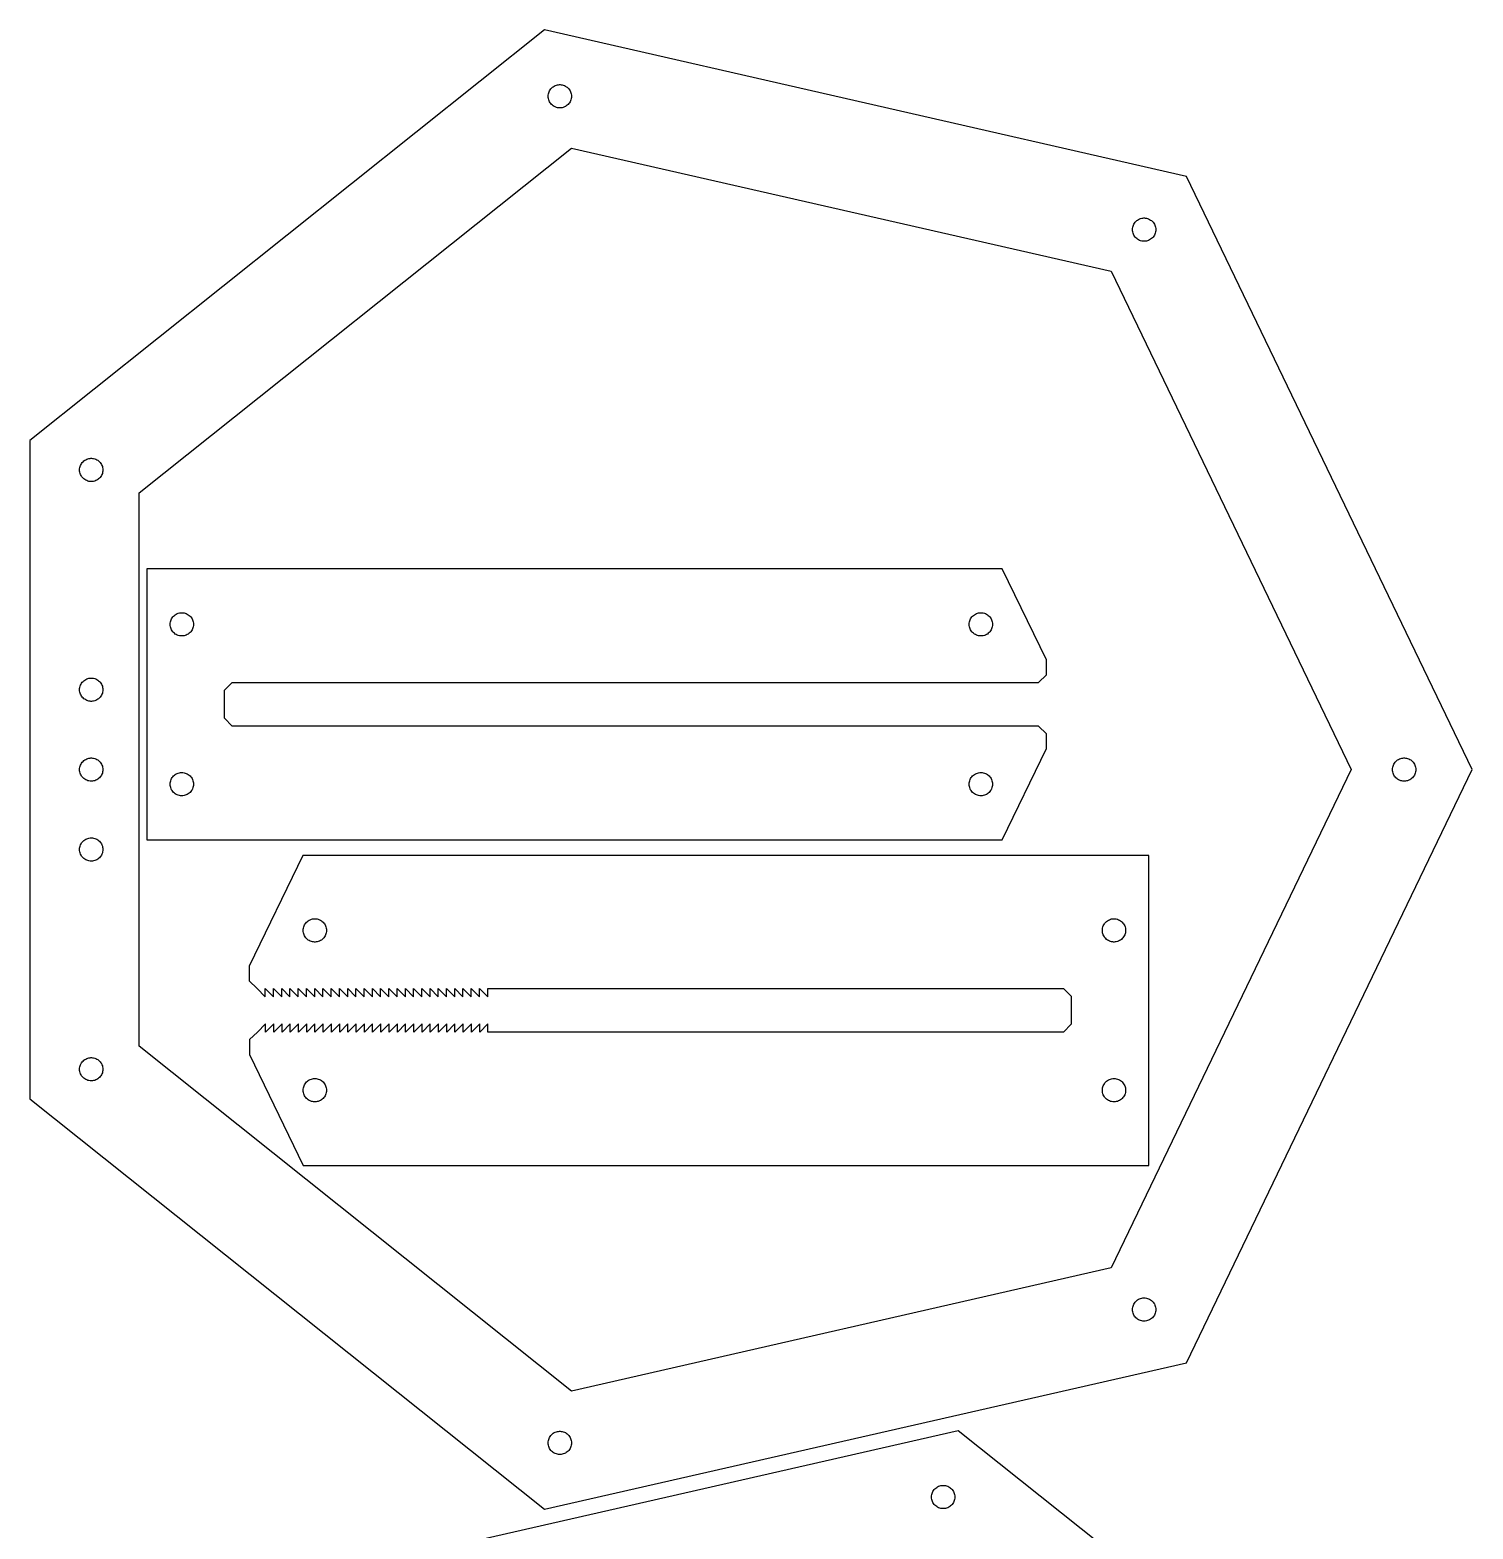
# Model space of a CAD drawing. Header units: millimetres. Extents: x -38 to 148, y -50 to 353.
# Drawn here: x -38.5 to 147.5, y 160.1 to 353.4 of the extents above; entities that cross this region are included whole.
import ezdxf

# ---------------------------------------------------------------- set-up
doc = ezdxf.new("R2010")
doc.units = ezdxf.units.MM
doc.header["$MEASUREMENT"] = 0
doc.layers.get('0').update_dxf_attribs({"lineweight": 0})

msp = doc.modelspace()

# ---------------------------------------------------------------- linework, layer by layer
at = {"color": 18, "lineweight": 25, "true_color": 0x000000}
for points in [[(110.59, 181.56), (147.42, 258.02), (110.59, 334.48), (27.85, 353.37), (-38.5, 300.46), (-38.5, 215.58), (27.85, 162.67), (110.59, 181.56)], [(28.3, 344.82), (28.3, 344.86), (28.31, 344.97), (28.33, 345.12), (28.37, 345.27), (28.42, 345.4), (28.48, 345.54), (28.56, 345.66), (28.65, 345.77), (28.74, 345.88), (28.85, 345.98), (28.96, 346.06), (29.09, 346.14), (29.22, 346.2), (29.36, 346.25), (29.5, 346.29), (29.65, 346.31), (29.76, 346.32), (29.8, 346.32), (29.84, 346.32), (29.96, 346.31), (30.11, 346.29), (30.25, 346.25), (30.39, 346.2), (30.52, 346.14), (30.64, 346.06), (30.76, 345.98), (30.86, 345.88), (30.96, 345.77), (31.05, 345.66), (31.12, 345.54), (31.18, 345.4), (31.23, 345.27), (31.27, 345.12), (31.29, 344.97), (31.3, 344.86), (31.3, 344.82), (31.3, 344.78), (31.29, 344.67), (31.27, 344.52), (31.23, 344.37), (31.18, 344.24), (31.12, 344.11), (31.05, 343.98), (30.96, 343.87), (30.86, 343.76), (30.76, 343.66), (30.64, 343.58), (30.52, 343.5), (30.39, 343.44), (30.25, 343.39), (30.11, 343.35), (29.96, 343.33), (29.84, 343.32), (29.8, 343.32), (29.76, 343.32), (29.65, 343.33), (29.5, 343.35), (29.36, 343.39), (29.22, 343.44), (29.09, 343.5), (28.96, 343.58), (28.85, 343.66), (28.74, 343.76), (28.65, 343.87), (28.56, 343.98), (28.48, 344.11), (28.42, 344.24), (28.37, 344.37), (28.33, 344.52), (28.31, 344.67), (28.3, 344.78), (28.3, 344.82)], [(-24.43, 222.36), (-24.43, 293.68), (31.33, 338.14), (100.86, 322.27), (131.8, 258.02), (100.86, 193.77), (31.33, 177.9), (-24.43, 222.36)], [(106.63, 327.63), (106.63, 327.59), (106.62, 327.48), (106.6, 327.33), (106.56, 327.18), (106.51, 327.05), (106.45, 326.91), (106.37, 326.79), (106.28, 326.68), (106.19, 326.57), (106.08, 326.47), (105.97, 326.39), (105.84, 326.31), (105.71, 326.25), (105.57, 326.2), (105.43, 326.16), (105.28, 326.14), (105.17, 326.13), (105.13, 326.13), (105.09, 326.13), (104.97, 326.14), (104.83, 326.16), (104.68, 326.2), (104.54, 326.25), (104.41, 326.31), (104.29, 326.39), (104.17, 326.47), (104.07, 326.57), (103.97, 326.68), (103.88, 326.79), (103.81, 326.91), (103.75, 327.05), (103.7, 327.18), (103.66, 327.33), (103.64, 327.48), (103.63, 327.59), (103.63, 327.63), (103.63, 327.67), (103.64, 327.78), (103.66, 327.93), (103.7, 328.08), (103.75, 328.21), (103.81, 328.35), (103.88, 328.47), (103.97, 328.58), (104.07, 328.69), (104.17, 328.79), (104.29, 328.87), (104.41, 328.95), (104.54, 329.01), (104.68, 329.06), (104.83, 329.1), (104.97, 329.12), (105.09, 329.13), (105.13, 329.13), (105.17, 329.13), (105.28, 329.12), (105.43, 329.1), (105.57, 329.06), (105.71, 329.01), (105.84, 328.95), (105.96, 328.87), (106.08, 328.79), (106.19, 328.69), (106.28, 328.58), (106.37, 328.47), (106.45, 328.35), (106.51, 328.21), (106.56, 328.08), (106.6, 327.93), (106.62, 327.78), (106.63, 327.67), (106.63, 327.63)], [(-32.1, 296.65), (-32.1, 296.69), (-32.1, 296.8), (-32.07, 296.95), (-32.04, 297.1), (-31.99, 297.23), (-31.92, 297.36), (-31.85, 297.49), (-31.76, 297.6), (-31.66, 297.71), (-31.56, 297.81), (-31.44, 297.89), (-31.32, 297.97), (-31.19, 298.03), (-31.05, 298.08), (-30.91, 298.12), (-30.76, 298.14), (-30.64, 298.15), (-30.6, 298.15), (-30.57, 298.15), (-30.45, 298.14), (-30.3, 298.12), (-30.16, 298.08), (-30.02, 298.03), (-29.89, 297.97), (-29.76, 297.89), (-29.65, 297.81), (-29.54, 297.71), (-29.45, 297.6), (-29.36, 297.49), (-29.28, 297.36), (-29.22, 297.23), (-29.17, 297.1), (-29.13, 296.95), (-29.11, 296.8), (-29.1, 296.69), (-29.1, 296.65), (-29.1, 296.61), (-29.11, 296.5), (-29.13, 296.35), (-29.17, 296.2), (-29.22, 296.06), (-29.28, 295.93), (-29.36, 295.81), (-29.45, 295.69), (-29.54, 295.59), (-29.65, 295.49), (-29.76, 295.41), (-29.89, 295.33), (-30.02, 295.27), (-30.16, 295.22), (-30.3, 295.18), (-30.45, 295.16), (-30.57, 295.15), (-30.6, 295.15), (-30.64, 295.15), (-30.76, 295.16), (-30.9, 295.18), (-31.05, 295.22), (-31.19, 295.27), (-31.32, 295.33), (-31.44, 295.41), (-31.56, 295.49), (-31.66, 295.59), (-31.76, 295.7), (-31.85, 295.81), (-31.92, 295.94), (-31.98, 296.07), (-32.04, 296.2), (-32.07, 296.35), (-32.1, 296.5), (-32.1, 296.61), (-32.1, 296.65)], [(-23.43, 265.19), (-23.43, 248.96), (86.83, 248.96), (92.55, 260.73), (92.54, 262.65), (91.53, 263.64), (-12.43, 263.64), (-13.42, 264.64), (-13.42, 268.24), (-12.43, 269.24), (91.53, 269.24), (92.54, 270.24), (92.54, 272.15), (86.83, 283.92), (86.83, 283.92), (86.83, 283.92), (86.81, 283.92), (86.79, 283.92), (86.75, 283.92), (86.71, 283.92), (86.65, 283.92), (86.59, 283.92), (86.51, 283.92), (86.43, 283.92), (86.34, 283.92), (86.24, 283.92), (86.13, 283.92), (86.01, 283.92), (85.88, 283.92), (85.74, 283.92), (85.59, 283.92), (85.44, 283.92), (85.27, 283.92), (85.1, 283.92), (84.92, 283.92), (84.73, 283.92), (84.53, 283.92), (84.32, 283.92), (84.11, 283.92), (83.88, 283.92), (83.65, 283.92), (83.41, 283.92), (83.16, 283.92), (82.91, 283.92), (82.64, 283.92), (82.37, 283.92), (82.09, 283.92), (81.81, 283.92), (81.51, 283.92), (81.21, 283.92), (80.9, 283.92), (80.59, 283.92), (80.26, 283.92), (79.93, 283.92), (79.6, 283.92), (79.25, 283.92), (78.9, 283.92), (78.54, 283.92), (78.18, 283.92), (77.81, 283.92), (77.43, 283.92), (77.05, 283.92), (76.66, 283.92), (76.26, 283.92), (75.86, 283.92), (75.45, 283.92), (75.03, 283.92), (74.61, 283.92), (74.18, 283.92), (73.75, 283.92), (73.31, 283.92), (72.87, 283.92), (72.42, 283.92), (71.96, 283.92), (71.5, 283.92), (71.03, 283.92), (70.56, 283.92), (70.08, 283.92), (69.6, 283.92), (69.12, 283.92), (68.62, 283.92), (68.13, 283.92), (67.63, 283.92), (67.12, 283.92), (66.61, 283.92), (66.09, 283.92), (65.57, 283.92), (65.05, 283.92), (64.52, 283.92), (63.99, 283.92), (63.45, 283.92), (62.91, 283.92), (62.36, 283.92), (61.81, 283.92), (61.26, 283.92), (60.7, 283.92), (60.14, 283.92), (59.58, 283.92), (59.01, 283.92), (58.44, 283.92), (57.86, 283.92), (57.28, 283.92), (56.7, 283.92), (56.12, 283.92), (55.53, 283.92), (54.94, 283.92), (54.35, 283.92), (53.75, 283.92), (53.15, 283.92), (52.55, 283.92), (51.94, 283.92), (51.34, 283.92), (50.73, 283.92), (50.12, 283.92), (49.5, 283.92), (48.89, 283.92), (48.27, 283.92), (47.65, 283.92), (47.02, 283.92), (46.4, 283.92), (45.77, 283.92), (45.15, 283.92), (44.52, 283.92), (43.89, 283.92), (43.25, 283.92), (42.62, 283.92), (41.98, 283.92), (41.35, 283.92), (40.71, 283.92), (40.07, 283.92), (39.43, 283.92), (38.79, 283.92), (38.15, 283.92), (37.51, 283.92), (36.86, 283.92), (36.22, 283.92), (35.57, 283.92), (34.93, 283.92), (34.28, 283.92), (33.64, 283.92), (32.99, 283.92), (32.35, 283.92), (31.7, 283.92), (31.05, 283.92), (30.41, 283.92), (29.76, 283.92), (29.12, 283.92), (28.47, 283.92), (27.83, 283.92), (27.18, 283.92), (26.54, 283.92), (25.9, 283.92), (25.25, 283.92), (24.61, 283.92), (23.97, 283.92), (23.33, 283.92), (22.69, 283.92), (22.05, 283.92), (21.42, 283.92), (20.78, 283.92), (20.15, 283.92), (19.52, 283.92), (18.88, 283.92), (18.26, 283.92), (17.63, 283.92), (17, 283.92), (16.38, 283.92), (15.75, 283.92), (15.13, 283.92), (14.52, 283.92), (13.9, 283.92), (13.29, 283.92), (12.67, 283.92), (12.06, 283.92), (11.46, 283.92), (10.85, 283.92), (10.25, 283.92), (9.65, 283.92), (9.06, 283.92), (8.46, 283.92), (7.87, 283.92), (7.28, 283.92), (6.7, 283.92), (6.12, 283.92), (5.54, 283.92), (4.97, 283.92), (4.39, 283.92), (3.83, 283.92), (3.26, 283.92), (2.7, 283.92), (2.14, 283.92), (1.59, 283.92), (1.04, 283.92), (0.5, 283.92), (-0.05, 283.92), (-0.58, 283.92), (-1.12, 283.92), (-1.65, 283.92), (-2.17, 283.92), (-2.69, 283.92), (-3.21, 283.92), (-3.72, 283.92), (-4.22, 283.92), (-4.73, 283.92), (-5.22, 283.92), (-5.71, 283.92), (-6.2, 283.92), (-6.68, 283.92), (-7.16, 283.92), (-7.63, 283.92), (-8.1, 283.92), (-8.56, 283.92), (-9.02, 283.92), (-9.47, 283.92), (-9.91, 283.92), (-10.35, 283.92), (-10.78, 283.92), (-11.21, 283.92), (-11.63, 283.92), (-12.05, 283.92), (-12.45, 283.92), (-12.86, 283.92), (-13.25, 283.92), (-13.64, 283.92), (-14.03, 283.92), (-14.41, 283.92), (-14.78, 283.92), (-15.14, 283.92), (-15.5, 283.92), (-15.85, 283.92), (-16.2, 283.92), (-16.53, 283.92), (-16.86, 283.92), (-17.19, 283.92), (-17.5, 283.92), (-17.81, 283.92), (-18.11, 283.92), (-18.41, 283.92), (-18.69, 283.92), (-18.97, 283.92), (-19.24, 283.92), (-19.51, 283.92), (-19.76, 283.92), (-20.01, 283.92), (-20.25, 283.92), (-20.48, 283.92), (-20.7, 283.92), (-20.92, 283.92), (-21.13, 283.92), (-21.33, 283.92), (-21.52, 283.92), (-21.7, 283.92), (-21.87, 283.92), (-22.04, 283.92), (-22.19, 283.92), (-22.34, 283.92), (-22.48, 283.92), (-22.61, 283.92), (-22.73, 283.92), (-22.84, 283.92), (-22.94, 283.92), (-23.03, 283.92), (-23.11, 283.92), (-23.19, 283.92), (-23.25, 283.92), (-23.31, 283.92), (-23.35, 283.92), (-23.38, 283.92), (-23.41, 283.92), (-23.42, 283.92), (-23.43, 283.92), (-23.43, 283.92), (-23.43, 265.19)], [(-17.43, 276.75), (-17.43, 276.71), (-17.44, 276.59), (-17.46, 276.44), (-17.5, 276.3), (-17.55, 276.16), (-17.61, 276.03), (-17.69, 275.91), (-17.77, 275.79), (-17.87, 275.69), (-17.98, 275.59), (-18.09, 275.5), (-18.22, 275.43), (-18.35, 275.37), (-18.49, 275.32), (-18.63, 275.28), (-18.78, 275.26), (-18.89, 275.25), (-18.93, 275.25), (-18.97, 275.25), (-19.09, 275.26), (-19.23, 275.28), (-19.38, 275.32), (-19.52, 275.37), (-19.65, 275.43), (-19.77, 275.5), (-19.89, 275.59), (-19.99, 275.69), (-20.09, 275.79), (-20.18, 275.91), (-20.25, 276.03), (-20.31, 276.16), (-20.36, 276.3), (-20.4, 276.44), (-20.42, 276.59), (-20.43, 276.71), (-20.43, 276.75), (-20.43, 276.79), (-20.42, 276.9), (-20.4, 277.05), (-20.36, 277.19), (-20.31, 277.33), (-20.25, 277.46), (-20.18, 277.59), (-20.09, 277.7), (-19.99, 277.81), (-19.89, 277.9), (-19.77, 277.99), (-19.65, 278.07), (-19.52, 278.13), (-19.38, 278.18), (-19.23, 278.22), (-19.09, 278.24), (-18.97, 278.25), (-18.93, 278.25), (-18.89, 278.25), (-18.78, 278.24), (-18.63, 278.22), (-18.49, 278.18), (-18.35, 278.13), (-18.22, 278.07), (-18.09, 277.99), (-17.98, 277.9), (-17.87, 277.81), (-17.78, 277.7), (-17.69, 277.59), (-17.61, 277.46), (-17.55, 277.33), (-17.5, 277.19), (-17.46, 277.05), (-17.44, 276.9), (-17.43, 276.79), (-17.43, 276.75)], [(85.58, 276.75), (85.58, 276.71), (85.57, 276.59), (85.55, 276.44), (85.51, 276.3), (85.46, 276.16), (85.4, 276.03), (85.33, 275.91), (85.24, 275.79), (85.14, 275.69), (85.04, 275.59), (84.92, 275.5), (84.8, 275.43), (84.67, 275.37), (84.53, 275.32), (84.39, 275.28), (84.24, 275.26), (84.12, 275.25), (84.08, 275.25), (84.04, 275.25), (83.93, 275.26), (83.78, 275.28), (83.64, 275.32), (83.5, 275.37), (83.37, 275.43), (83.24, 275.5), (83.13, 275.59), (83.02, 275.69), (82.93, 275.79), (82.84, 275.91), (82.76, 276.03), (82.7, 276.16), (82.65, 276.3), (82.61, 276.44), (82.59, 276.59), (82.58, 276.71), (82.58, 276.75), (82.58, 276.79), (82.59, 276.9), (82.61, 277.05), (82.65, 277.19), (82.7, 277.33), (82.76, 277.46), (82.84, 277.59), (82.93, 277.7), (83.02, 277.81), (83.13, 277.9), (83.24, 277.99), (83.37, 278.07), (83.5, 278.13), (83.64, 278.18), (83.78, 278.22), (83.93, 278.24), (84.04, 278.25), (84.08, 278.25), (84.12, 278.25), (84.24, 278.24), (84.39, 278.22), (84.53, 278.18), (84.67, 278.13), (84.8, 278.07), (84.92, 277.99), (85.04, 277.9), (85.14, 277.81), (85.24, 277.7), (85.33, 277.59), (85.4, 277.46), (85.46, 277.33), (85.51, 277.19), (85.55, 277.05), (85.57, 276.9), (85.58, 276.79), (85.58, 276.75)], [(-32.1, 268.32), (-32.1, 268.36), (-32.1, 268.47), (-32.07, 268.62), (-32.04, 268.77), (-31.99, 268.9), (-31.92, 269.04), (-31.85, 269.16), (-31.76, 269.28), (-31.66, 269.38), (-31.56, 269.48), (-31.44, 269.56), (-31.32, 269.64), (-31.19, 269.7), (-31.05, 269.75), (-30.91, 269.79), (-30.76, 269.81), (-30.64, 269.82), (-30.6, 269.82), (-30.57, 269.82), (-30.45, 269.81), (-30.3, 269.79), (-30.16, 269.75), (-30.02, 269.7), (-29.89, 269.64), (-29.76, 269.56), (-29.65, 269.48), (-29.54, 269.38), (-29.45, 269.28), (-29.36, 269.16), (-29.28, 269.04), (-29.22, 268.9), (-29.17, 268.77), (-29.13, 268.62), (-29.11, 268.47), (-29.1, 268.36), (-29.1, 268.32), (-29.1, 268.28), (-29.11, 268.17), (-29.13, 268.02), (-29.17, 267.88), (-29.22, 267.74), (-29.28, 267.61), (-29.36, 267.48), (-29.45, 267.37), (-29.54, 267.26), (-29.65, 267.16), (-29.76, 267.08), (-29.89, 267), (-30.02, 266.94), (-30.16, 266.89), (-30.3, 266.85), (-30.45, 266.83), (-30.57, 266.82), (-30.6, 266.82), (-30.64, 266.82), (-30.76, 266.83), (-30.9, 266.85), (-31.05, 266.89), (-31.19, 266.94), (-31.32, 267), (-31.44, 267.08), (-31.56, 267.16), (-31.66, 267.26), (-31.76, 267.37), (-31.85, 267.48), (-31.92, 267.61), (-31.98, 267.74), (-32.04, 267.88), (-32.07, 268.02), (-32.1, 268.17), (-32.1, 268.28), (-32.1, 268.32)], [(-32.1, 258.02), (-32.1, 258.06), (-32.1, 258.17), (-32.07, 258.32), (-32.04, 258.47), (-31.99, 258.6), (-31.92, 258.73), (-31.85, 258.86), (-31.76, 258.97), (-31.66, 259.08), (-31.56, 259.18), (-31.44, 259.26), (-31.32, 259.34), (-31.19, 259.4), (-31.05, 259.45), (-30.91, 259.49), (-30.76, 259.51), (-30.64, 259.52), (-30.6, 259.52), (-30.57, 259.52), (-30.45, 259.51), (-30.3, 259.49), (-30.16, 259.45), (-30.02, 259.4), (-29.89, 259.34), (-29.76, 259.26), (-29.65, 259.18), (-29.54, 259.08), (-29.45, 258.97), (-29.36, 258.86), (-29.28, 258.73), (-29.22, 258.6), (-29.17, 258.47), (-29.13, 258.32), (-29.11, 258.17), (-29.1, 258.06), (-29.1, 258.02), (-29.1, 257.98), (-29.11, 257.87), (-29.13, 257.72), (-29.17, 257.57), (-29.22, 257.44), (-29.28, 257.3), (-29.36, 257.18), (-29.45, 257.07), (-29.54, 256.96), (-29.65, 256.86), (-29.76, 256.78), (-29.89, 256.7), (-30.02, 256.64), (-30.16, 256.59), (-30.3, 256.55), (-30.45, 256.53), (-30.57, 256.52), (-30.6, 256.52), (-30.64, 256.52), (-30.76, 256.53), (-30.9, 256.55), (-31.05, 256.59), (-31.19, 256.64), (-31.32, 256.7), (-31.44, 256.78), (-31.56, 256.86), (-31.66, 256.96), (-31.76, 257.07), (-31.85, 257.18), (-31.92, 257.3), (-31.98, 257.44), (-32.04, 257.57), (-32.07, 257.72), (-32.1, 257.87), (-32.1, 257.98), (-32.1, 258.02)], [(140.15, 258.02), (140.15, 257.98), (140.14, 257.87), (140.12, 257.72), (140.08, 257.57), (140.03, 257.44), (139.97, 257.3), (139.89, 257.18), (139.81, 257.07), (139.71, 256.96), (139.6, 256.86), (139.49, 256.78), (139.36, 256.7), (139.23, 256.64), (139.09, 256.59), (138.95, 256.55), (138.8, 256.53), (138.69, 256.52), (138.65, 256.52), (138.61, 256.52), (138.49, 256.53), (138.35, 256.55), (138.2, 256.59), (138.06, 256.64), (137.93, 256.7), (137.81, 256.78), (137.69, 256.86), (137.59, 256.96), (137.49, 257.07), (137.41, 257.18), (137.33, 257.3), (137.27, 257.44), (137.22, 257.57), (137.18, 257.72), (137.16, 257.87), (137.15, 257.98), (137.15, 258.02), (137.15, 258.06), (137.16, 258.17), (137.18, 258.32), (137.22, 258.47), (137.27, 258.6), (137.33, 258.73), (137.41, 258.86), (137.49, 258.97), (137.59, 259.08), (137.69, 259.18), (137.81, 259.26), (137.93, 259.34), (138.06, 259.4), (138.2, 259.45), (138.35, 259.49), (138.49, 259.51), (138.61, 259.52), (138.65, 259.52), (138.69, 259.52), (138.8, 259.51), (138.95, 259.49), (139.09, 259.45), (139.23, 259.4), (139.36, 259.34), (139.49, 259.26), (139.6, 259.18), (139.71, 259.08), (139.8, 258.97), (139.89, 258.86), (139.97, 258.73), (140.03, 258.6), (140.08, 258.47), (140.12, 258.32), (140.14, 258.17), (140.15, 258.06), (140.15, 258.02)], [(-17.43, 256.14), (-17.43, 256.11), (-17.44, 255.99), (-17.46, 255.84), (-17.5, 255.7), (-17.55, 255.56), (-17.61, 255.43), (-17.69, 255.31), (-17.77, 255.19), (-17.87, 255.08), (-17.98, 254.99), (-18.09, 254.9), (-18.22, 254.83), (-18.35, 254.76), (-18.49, 254.71), (-18.63, 254.68), (-18.78, 254.65), (-18.89, 254.65), (-18.93, 254.65), (-18.97, 254.65), (-19.09, 254.65), (-19.23, 254.68), (-19.38, 254.71), (-19.52, 254.76), (-19.65, 254.83), (-19.77, 254.9), (-19.89, 254.99), (-19.99, 255.08), (-20.09, 255.19), (-20.18, 255.31), (-20.25, 255.43), (-20.31, 255.56), (-20.36, 255.7), (-20.4, 255.84), (-20.42, 255.99), (-20.43, 256.11), (-20.43, 256.14), (-20.43, 256.18), (-20.42, 256.3), (-20.4, 256.45), (-20.36, 256.59), (-20.31, 256.73), (-20.25, 256.86), (-20.18, 256.98), (-20.09, 257.1), (-19.99, 257.21), (-19.89, 257.3), (-19.77, 257.39), (-19.65, 257.46), (-19.52, 257.53), (-19.38, 257.58), (-19.23, 257.61), (-19.09, 257.64), (-18.97, 257.64), (-18.93, 257.64), (-18.89, 257.64), (-18.78, 257.64), (-18.63, 257.61), (-18.49, 257.58), (-18.35, 257.53), (-18.22, 257.46), (-18.09, 257.39), (-17.98, 257.3), (-17.87, 257.21), (-17.78, 257.1), (-17.69, 256.98), (-17.61, 256.86), (-17.55, 256.73), (-17.5, 256.59), (-17.46, 256.45), (-17.44, 256.3), (-17.43, 256.18), (-17.43, 256.14)], [(85.58, 256.14), (85.58, 256.11), (85.57, 255.99), (85.55, 255.84), (85.51, 255.7), (85.46, 255.56), (85.4, 255.43), (85.33, 255.31), (85.24, 255.19), (85.14, 255.08), (85.04, 254.99), (84.92, 254.9), (84.8, 254.83), (84.67, 254.76), (84.53, 254.71), (84.39, 254.68), (84.24, 254.65), (84.12, 254.65), (84.08, 254.65), (84.04, 254.65), (83.93, 254.65), (83.78, 254.68), (83.64, 254.71), (83.5, 254.76), (83.37, 254.83), (83.24, 254.9), (83.13, 254.99), (83.02, 255.08), (82.93, 255.19), (82.84, 255.31), (82.76, 255.43), (82.7, 255.56), (82.65, 255.7), (82.61, 255.84), (82.59, 255.99), (82.58, 256.11), (82.58, 256.14), (82.58, 256.18), (82.59, 256.3), (82.61, 256.45), (82.65, 256.59), (82.7, 256.73), (82.76, 256.86), (82.84, 256.98), (82.93, 257.1), (83.02, 257.21), (83.13, 257.3), (83.24, 257.39), (83.37, 257.46), (83.5, 257.53), (83.64, 257.58), (83.78, 257.61), (83.93, 257.64), (84.04, 257.64), (84.08, 257.64), (84.12, 257.64), (84.24, 257.64), (84.39, 257.61), (84.53, 257.58), (84.67, 257.53), (84.8, 257.46), (84.92, 257.39), (85.04, 257.3), (85.14, 257.21), (85.24, 257.1), (85.33, 256.98), (85.4, 256.86), (85.46, 256.73), (85.51, 256.59), (85.55, 256.45), (85.57, 256.3), (85.58, 256.18), (85.58, 256.14)], [(-32.1, 247.72), (-32.1, 247.76), (-32.1, 247.87), (-32.07, 248.02), (-32.04, 248.17), (-31.99, 248.3), (-31.92, 248.43), (-31.85, 248.56), (-31.76, 248.67), (-31.66, 248.78), (-31.56, 248.88), (-31.44, 248.96), (-31.32, 249.04), (-31.19, 249.1), (-31.05, 249.15), (-30.91, 249.19), (-30.76, 249.21), (-30.64, 249.22), (-30.6, 249.22), (-30.57, 249.22), (-30.45, 249.21), (-30.3, 249.19), (-30.16, 249.15), (-30.02, 249.1), (-29.89, 249.04), (-29.76, 248.96), (-29.65, 248.88), (-29.54, 248.78), (-29.45, 248.67), (-29.36, 248.56), (-29.28, 248.43), (-29.22, 248.3), (-29.17, 248.17), (-29.13, 248.02), (-29.11, 247.87), (-29.1, 247.76), (-29.1, 247.72), (-29.1, 247.68), (-29.11, 247.57), (-29.13, 247.42), (-29.17, 247.27), (-29.22, 247.13), (-29.28, 247), (-29.36, 246.88), (-29.45, 246.76), (-29.54, 246.66), (-29.65, 246.56), (-29.76, 246.47), (-29.89, 246.4), (-30.02, 246.34), (-30.16, 246.29), (-30.3, 246.25), (-30.45, 246.23), (-30.57, 246.22), (-30.6, 246.22), (-30.64, 246.22), (-30.76, 246.23), (-30.9, 246.25), (-31.05, 246.29), (-31.19, 246.34), (-31.32, 246.4), (-31.44, 246.47), (-31.56, 246.56), (-31.66, 246.66), (-31.76, 246.76), (-31.85, 246.88), (-31.92, 247), (-31.98, 247.13), (-32.04, 247.27), (-32.07, 247.42), (-32.1, 247.57), (-32.1, 247.68), (-32.1, 247.72)], [(105.73, 206.99), (105.73, 246.96), (-3.32, 246.96), (-10.24, 232.7), (-10.23, 230.79), (-9.22, 229.79), (-8.16, 228.73), (-8.16, 229.79), (-7.1, 228.73), (-7.1, 229.79), (-6.04, 228.73), (-6.04, 229.79), (-4.98, 228.73), (-4.98, 229.79), (-3.91, 228.73), (-3.91, 229.79), (-2.85, 228.73), (-2.85, 229.79), (-1.79, 228.73), (-1.79, 229.79), (-0.73, 228.73), (-0.73, 229.79), (0.33, 228.73), (0.33, 229.79), (1.39, 228.73), (1.39, 229.79), (2.46, 228.73), (2.46, 229.79), (3.52, 228.73), (3.52, 229.79), (4.58, 228.73), (4.58, 229.79), (5.64, 228.73), (5.64, 229.79), (6.7, 228.73), (6.7, 229.79), (7.77, 228.73), (7.77, 229.79), (8.83, 228.73), (8.83, 229.79), (9.89, 228.73), (9.89, 229.79), (10.95, 228.73), (10.95, 229.79), (12.01, 228.73), (12.01, 229.79), (13.07, 228.73), (13.07, 229.79), (14.14, 228.73), (14.14, 229.79), (15.2, 228.73), (15.2, 229.79), (16.26, 228.73), (16.26, 229.79), (17.32, 228.73), (17.32, 229.79), (18.38, 228.73), (18.38, 229.79), (19.45, 228.73), (19.45, 229.79), (20.51, 228.73), (20.51, 229.79), (94.73, 229.79), (95.73, 228.79), (95.73, 225.19), (94.73, 224.19), (20.54, 224.19), (20.54, 225.25), (19.48, 224.19), (19.48, 225.25), (18.42, 224.19), (18.42, 225.25), (17.35, 224.19), (17.35, 225.25), (16.29, 224.19), (16.29, 225.25), (15.23, 224.19), (15.23, 225.25), (14.17, 224.19), (14.17, 225.25), (13.11, 224.19), (13.11, 225.25), (12.04, 224.19), (12.04, 225.25), (10.98, 224.19), (10.98, 225.25), (9.92, 224.19), (9.92, 225.25), (8.86, 224.19), (8.86, 225.25), (7.8, 224.19), (7.8, 225.25), (6.74, 224.19), (6.74, 225.25), (5.67, 224.19), (5.67, 225.25), (4.61, 224.19), (4.61, 225.25), (3.55, 224.19), (3.55, 225.25), (2.49, 224.19), (2.49, 225.25), (1.43, 224.19), (1.43, 225.25), (0.36, 224.19), (0.36, 225.25), (-0.7, 224.19), (-0.7, 225.25), (-1.76, 224.19), (-1.76, 225.25), (-2.82, 224.19), (-2.82, 225.25), (-3.88, 224.19), (-3.88, 225.25), (-4.95, 224.19), (-4.95, 225.25), (-6.01, 224.19), (-6.01, 225.25), (-7.07, 224.19), (-7.07, 225.25), (-8.13, 224.19), (-8.13, 225.25), (-9.19, 224.19), (-10.18, 223.21), (-10.18, 221.28), (-3.29, 206.97), (105.73, 206.97), (105.73, 206.99)], [(-3.28, 237.29), (-3.28, 237.33), (-3.27, 237.44), (-3.25, 237.59), (-3.21, 237.73), (-3.16, 237.87), (-3.1, 238), (-3.02, 238.13), (-2.93, 238.24), (-2.84, 238.35), (-2.73, 238.45), (-2.62, 238.53), (-2.49, 238.61), (-2.36, 238.67), (-2.22, 238.72), (-2.08, 238.76), (-1.93, 238.78), (-1.82, 238.79), (-1.78, 238.79), (-1.74, 238.79), (-1.62, 238.78), (-1.47, 238.76), (-1.33, 238.72), (-1.19, 238.67), (-1.06, 238.61), (-0.94, 238.53), (-0.82, 238.45), (-0.72, 238.35), (-0.62, 238.24), (-0.53, 238.13), (-0.46, 238), (-0.4, 237.87), (-0.35, 237.73), (-0.31, 237.59), (-0.29, 237.44), (-0.28, 237.33), (-0.28, 237.29), (-0.28, 237.25), (-0.29, 237.14), (-0.31, 236.99), (-0.35, 236.84), (-0.4, 236.71), (-0.46, 236.57), (-0.53, 236.45), (-0.62, 236.33), (-0.72, 236.23), (-0.82, 236.13), (-0.94, 236.05), (-1.06, 235.97), (-1.19, 235.91), (-1.33, 235.86), (-1.47, 235.82), (-1.62, 235.8), (-1.74, 235.79), (-1.78, 235.79), (-1.82, 235.79), (-1.93, 235.8), (-2.08, 235.82), (-2.22, 235.86), (-2.36, 235.91), (-2.49, 235.97), (-2.62, 236.05), (-2.73, 236.13), (-2.84, 236.23), (-2.93, 236.33), (-3.02, 236.45), (-3.1, 236.57), (-3.16, 236.71), (-3.21, 236.84), (-3.25, 236.99), (-3.27, 237.14), (-3.28, 237.25), (-3.28, 237.29)], [(99.74, 237.29), (99.74, 237.33), (99.75, 237.44), (99.77, 237.59), (99.81, 237.73), (99.86, 237.87), (99.92, 238), (100, 238.13), (100.08, 238.24), (100.18, 238.35), (100.29, 238.45), (100.4, 238.53), (100.53, 238.61), (100.66, 238.67), (100.8, 238.72), (100.94, 238.76), (101.09, 238.78), (101.2, 238.79), (101.24, 238.79), (101.28, 238.79), (101.39, 238.78), (101.54, 238.76), (101.69, 238.72), (101.83, 238.67), (101.96, 238.61), (102.08, 238.53), (102.2, 238.45), (102.3, 238.35), (102.4, 238.24), (102.48, 238.13), (102.56, 238), (102.62, 237.87), (102.67, 237.73), (102.71, 237.59), (102.73, 237.44), (102.74, 237.33), (102.74, 237.29), (102.74, 237.25), (102.73, 237.14), (102.71, 236.99), (102.67, 236.84), (102.62, 236.71), (102.56, 236.57), (102.48, 236.45), (102.4, 236.33), (102.3, 236.23), (102.2, 236.13), (102.08, 236.05), (101.96, 235.97), (101.83, 235.91), (101.69, 235.86), (101.54, 235.82), (101.39, 235.8), (101.28, 235.79), (101.24, 235.79), (101.2, 235.79), (101.09, 235.8), (100.94, 235.82), (100.8, 235.86), (100.66, 235.91), (100.53, 235.97), (100.4, 236.05), (100.29, 236.13), (100.18, 236.23), (100.08, 236.33), (100, 236.45), (99.92, 236.57), (99.86, 236.71), (99.81, 236.84), (99.77, 236.99), (99.75, 237.14), (99.74, 237.25), (99.74, 237.29)], [(-32.1, 219.39), (-32.1, 219.43), (-32.1, 219.54), (-32.07, 219.69), (-32.04, 219.84), (-31.99, 219.97), (-31.92, 220.11), (-31.85, 220.23), (-31.76, 220.34), (-31.66, 220.45), (-31.56, 220.55), (-31.44, 220.63), (-31.32, 220.71), (-31.19, 220.77), (-31.05, 220.82), (-30.91, 220.86), (-30.76, 220.88), (-30.64, 220.89), (-30.6, 220.89), (-30.57, 220.89), (-30.45, 220.88), (-30.3, 220.86), (-30.16, 220.82), (-30.02, 220.77), (-29.89, 220.71), (-29.76, 220.63), (-29.65, 220.55), (-29.54, 220.45), (-29.45, 220.34), (-29.36, 220.23), (-29.28, 220.11), (-29.22, 219.97), (-29.17, 219.84), (-29.13, 219.69), (-29.11, 219.54), (-29.1, 219.43), (-29.1, 219.39), (-29.1, 219.35), (-29.11, 219.24), (-29.13, 219.09), (-29.17, 218.94), (-29.22, 218.81), (-29.28, 218.68), (-29.36, 218.55), (-29.45, 218.44), (-29.54, 218.33), (-29.65, 218.23), (-29.76, 218.15), (-29.89, 218.07), (-30.02, 218.01), (-30.16, 217.96), (-30.3, 217.92), (-30.45, 217.9), (-30.57, 217.89), (-30.6, 217.89), (-30.64, 217.89), (-30.76, 217.9), (-30.9, 217.92), (-31.05, 217.96), (-31.19, 218.01), (-31.32, 218.07), (-31.44, 218.15), (-31.56, 218.23), (-31.66, 218.33), (-31.76, 218.44), (-31.85, 218.55), (-31.92, 218.68), (-31.98, 218.81), (-32.04, 218.94), (-32.07, 219.09), (-32.1, 219.24), (-32.1, 219.35), (-32.1, 219.39)], [(-3.28, 216.69), (-3.28, 216.73), (-3.27, 216.84), (-3.25, 216.99), (-3.21, 217.13), (-3.16, 217.27), (-3.1, 217.4), (-3.02, 217.53), (-2.93, 217.64), (-2.84, 217.75), (-2.73, 217.84), (-2.62, 217.93), (-2.49, 218.01), (-2.36, 218.07), (-2.22, 218.12), (-2.08, 218.16), (-1.93, 218.18), (-1.82, 218.19), (-1.78, 218.19), (-1.74, 218.19), (-1.62, 218.18), (-1.47, 218.16), (-1.33, 218.12), (-1.19, 218.07), (-1.06, 218.01), (-0.94, 217.93), (-0.82, 217.84), (-0.72, 217.75), (-0.62, 217.64), (-0.53, 217.53), (-0.46, 217.4), (-0.4, 217.27), (-0.35, 217.13), (-0.31, 216.99), (-0.29, 216.84), (-0.28, 216.73), (-0.28, 216.69), (-0.28, 216.65), (-0.29, 216.53), (-0.31, 216.38), (-0.35, 216.24), (-0.4, 216.1), (-0.46, 215.97), (-0.53, 215.85), (-0.62, 215.73), (-0.72, 215.63), (-0.82, 215.53), (-0.94, 215.44), (-1.06, 215.37), (-1.19, 215.31), (-1.33, 215.25), (-1.47, 215.22), (-1.62, 215.19), (-1.74, 215.19), (-1.78, 215.19), (-1.82, 215.19), (-1.93, 215.19), (-2.08, 215.22), (-2.22, 215.25), (-2.36, 215.31), (-2.49, 215.37), (-2.62, 215.44), (-2.73, 215.53), (-2.84, 215.63), (-2.93, 215.73), (-3.02, 215.85), (-3.1, 215.97), (-3.16, 216.1), (-3.21, 216.24), (-3.25, 216.38), (-3.27, 216.53), (-3.28, 216.65), (-3.28, 216.69)], [(99.74, 216.69), (99.74, 216.73), (99.75, 216.84), (99.77, 216.99), (99.81, 217.13), (99.86, 217.27), (99.92, 217.4), (100, 217.53), (100.08, 217.64), (100.18, 217.75), (100.29, 217.84), (100.4, 217.93), (100.53, 218.01), (100.66, 218.07), (100.8, 218.12), (100.94, 218.16), (101.09, 218.18), (101.2, 218.19), (101.24, 218.19), (101.28, 218.19), (101.39, 218.18), (101.54, 218.16), (101.69, 218.12), (101.83, 218.07), (101.96, 218.01), (102.08, 217.93), (102.2, 217.84), (102.3, 217.75), (102.4, 217.64), (102.48, 217.53), (102.56, 217.4), (102.62, 217.27), (102.67, 217.13), (102.71, 216.99), (102.73, 216.84), (102.74, 216.73), (102.74, 216.69), (102.74, 216.65), (102.73, 216.53), (102.71, 216.38), (102.67, 216.24), (102.62, 216.1), (102.56, 215.97), (102.48, 215.85), (102.4, 215.73), (102.3, 215.63), (102.2, 215.53), (102.08, 215.44), (101.96, 215.37), (101.83, 215.31), (101.69, 215.25), (101.54, 215.22), (101.39, 215.19), (101.28, 215.19), (101.24, 215.19), (101.2, 215.19), (101.09, 215.19), (100.94, 215.22), (100.8, 215.25), (100.66, 215.31), (100.53, 215.37), (100.4, 215.44), (100.29, 215.53), (100.18, 215.63), (100.08, 215.73), (100, 215.85), (99.92, 215.97), (99.86, 216.1), (99.81, 216.24), (99.77, 216.38), (99.75, 216.53), (99.74, 216.65), (99.74, 216.69)], [(106.63, 188.41), (106.63, 188.37), (106.62, 188.26), (106.6, 188.11), (106.56, 187.96), (106.51, 187.83), (106.45, 187.7), (106.37, 187.57), (106.28, 187.46), (106.19, 187.35), (106.08, 187.25), (105.97, 187.17), (105.84, 187.09), (105.71, 187.03), (105.57, 186.98), (105.43, 186.94), (105.28, 186.92), (105.17, 186.91), (105.13, 186.91), (105.09, 186.91), (104.97, 186.92), (104.83, 186.94), (104.68, 186.98), (104.54, 187.03), (104.41, 187.09), (104.29, 187.17), (104.17, 187.25), (104.07, 187.35), (103.97, 187.46), (103.88, 187.57), (103.81, 187.7), (103.75, 187.83), (103.7, 187.96), (103.66, 188.11), (103.64, 188.26), (103.63, 188.37), (103.63, 188.41), (103.63, 188.45), (103.64, 188.56), (103.66, 188.71), (103.7, 188.86), (103.75, 188.99), (103.81, 189.12), (103.88, 189.25), (103.97, 189.36), (104.07, 189.47), (104.17, 189.57), (104.29, 189.65), (104.41, 189.73), (104.54, 189.79), (104.68, 189.84), (104.83, 189.88), (104.97, 189.9), (105.09, 189.91), (105.13, 189.91), (105.17, 189.91), (105.28, 189.9), (105.43, 189.88), (105.57, 189.84), (105.71, 189.79), (105.84, 189.73), (105.96, 189.65), (106.08, 189.57), (106.19, 189.47), (106.28, 189.37), (106.37, 189.25), (106.45, 189.13), (106.51, 188.99), (106.56, 188.86), (106.6, 188.71), (106.62, 188.56), (106.63, 188.45), (106.63, 188.41)], [(-1.57, 153.91), (-38.39, 77.44), (-1.57, 0.98), (81.17, -17.91), (147.53, 35.01), (147.53, 119.88), (81.17, 172.79), (-1.57, 153.91)], [(28.3, 171.22), (28.3, 171.26), (28.31, 171.37), (28.33, 171.52), (28.37, 171.67), (28.42, 171.8), (28.48, 171.93), (28.56, 172.06), (28.65, 172.17), (28.74, 172.28), (28.85, 172.38), (28.96, 172.46), (29.09, 172.54), (29.22, 172.6), (29.36, 172.65), (29.5, 172.69), (29.65, 172.71), (29.76, 172.72), (29.8, 172.72), (29.84, 172.72), (29.96, 172.71), (30.11, 172.69), (30.25, 172.65), (30.39, 172.6), (30.52, 172.54), (30.64, 172.46), (30.76, 172.38), (30.86, 172.28), (30.96, 172.17), (31.05, 172.06), (31.12, 171.93), (31.18, 171.8), (31.23, 171.67), (31.27, 171.52), (31.29, 171.37), (31.3, 171.26), (31.3, 171.22), (31.3, 171.18), (31.29, 171.07), (31.27, 170.92), (31.23, 170.77), (31.18, 170.63), (31.12, 170.5), (31.05, 170.38), (30.96, 170.26), (30.86, 170.16), (30.76, 170.06), (30.64, 169.98), (30.52, 169.9), (30.39, 169.84), (30.25, 169.79), (30.11, 169.75), (29.96, 169.73), (29.84, 169.72), (29.8, 169.72), (29.76, 169.72), (29.65, 169.73), (29.5, 169.75), (29.36, 169.79), (29.22, 169.84), (29.09, 169.9), (28.96, 169.98), (28.85, 170.06), (28.74, 170.16), (28.65, 170.26), (28.56, 170.38), (28.48, 170.5), (28.42, 170.63), (28.37, 170.77), (28.33, 170.92), (28.31, 171.07), (28.3, 171.18), (28.3, 171.22)], [(80.72, 164.25), (80.72, 164.21), (80.72, 164.09), (80.69, 163.94), (80.66, 163.8), (80.61, 163.66), (80.54, 163.53), (80.47, 163.41), (80.38, 163.29), (80.28, 163.19), (80.18, 163.09), (80.06, 163), (79.94, 162.93), (79.81, 162.86), (79.67, 162.81), (79.53, 162.78), (79.38, 162.75), (79.26, 162.75), (79.22, 162.75), (79.19, 162.75), (79.07, 162.75), (78.92, 162.78), (78.78, 162.81), (78.64, 162.86), (78.51, 162.93), (78.39, 163), (78.27, 163.09), (78.16, 163.19), (78.07, 163.29), (77.98, 163.41), (77.91, 163.53), (77.84, 163.66), (77.79, 163.8), (77.76, 163.94), (77.73, 164.09), (77.72, 164.21), (77.72, 164.25), (77.72, 164.28), (77.73, 164.4), (77.76, 164.55), (77.79, 164.69), (77.84, 164.83), (77.91, 164.96), (77.98, 165.08), (78.07, 165.2), (78.16, 165.31), (78.27, 165.4), (78.39, 165.49), (78.51, 165.56), (78.64, 165.63), (78.78, 165.68), (78.92, 165.71), (79.07, 165.74), (79.19, 165.74), (79.22, 165.74), (79.26, 165.74), (79.38, 165.74), (79.53, 165.71), (79.67, 165.68), (79.81, 165.63), (79.94, 165.56), (80.06, 165.49), (80.18, 165.4), (80.28, 165.31), (80.38, 165.2), (80.47, 165.08), (80.54, 164.96), (80.61, 164.83), (80.66, 164.69), (80.69, 164.55), (80.72, 164.4), (80.72, 164.28), (80.72, 164.25)]]:
    msp.add_lwpolyline(points, close=True, dxfattribs=at)

doc.saveas('drawing.dxf')
